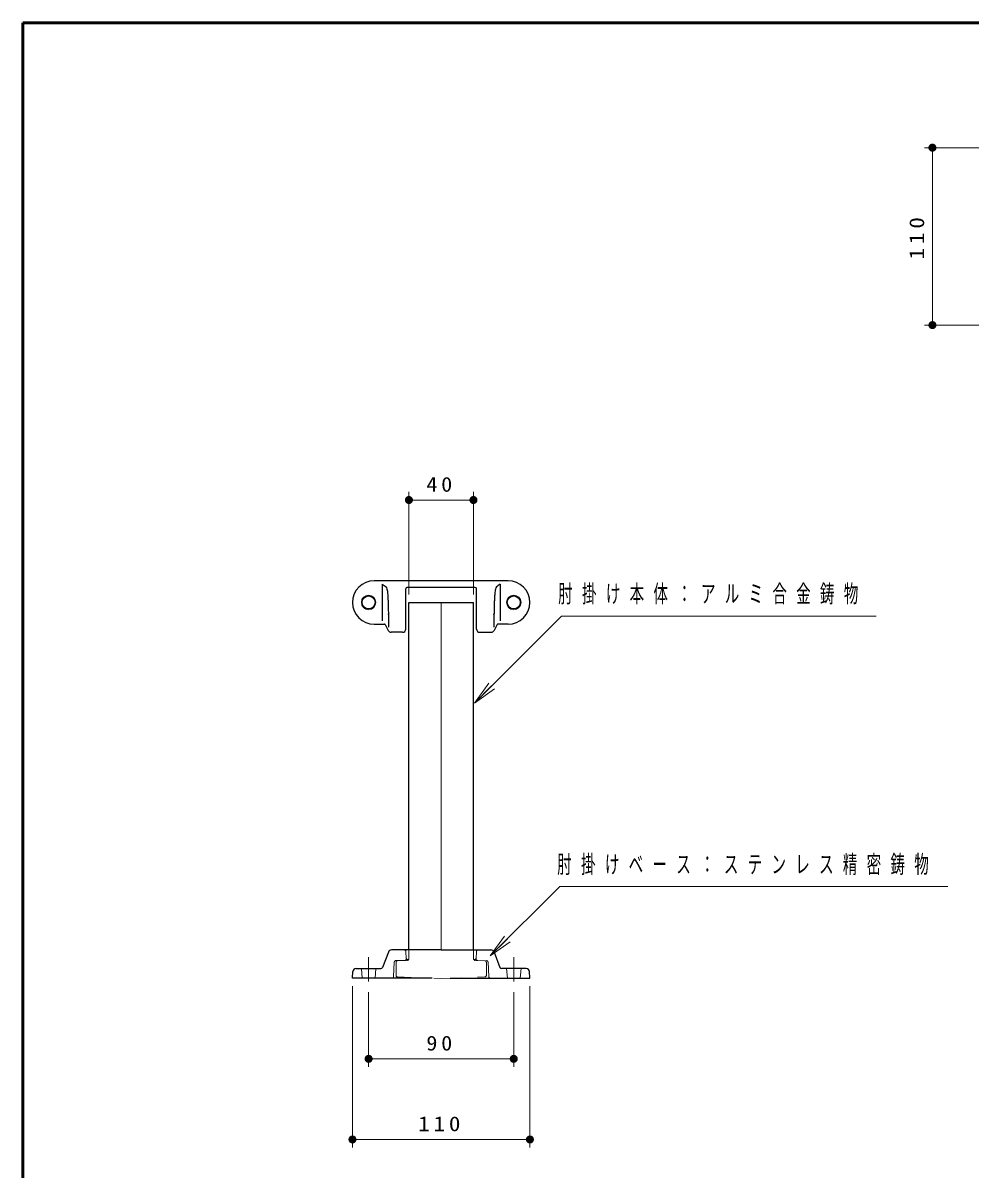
# Model space of a CAD drawing. Units: millimetres on the paper, scale 1:5. Extents: x -385 to 0, y 0 to 267.
# Drawn here: x -385 to -267.5, y 124.9 to 267 of the extents above; entities that cross this region are included whole.
import ezdxf

# ---------------------------------------------------------------- set-up
doc = ezdxf.new("R2010")
doc.units = ezdxf.units.MM
for name, pattern in [('USER1', [4.5, 2.5, -2]), ('USER2', [6, 3, -1, 1, -1]), ('USER3', [8, 3, -1, 1, -1, 1, -1])]:
    doc.linetypes.add(name, pattern=pattern)
doc.layers.add('1_5', color=3, linetype='USER3', lineweight=13)
doc.layers.add('図面枠', color=7, linetype='Continuous', lineweight=13)
doc.styles.add('ＭＳ ゴシック', font='')
doc.styles.get('ＭＳ ゴシック').set_extended_font_data('MS Gothic')

# ---------------------------------------------------------------- blocks, each defined once
blk = doc.blocks.new('filled_dot')
at = {"color": 0, "linetype": 'Continuous', "lineweight": -2, "const_width": 1.25}
blk.add_lwpolyline([(-0.625, 0, 1), (0.625, 0, 1)], format="xyb", close=True, dxfattribs=at)

msp = doc.modelspace()

# ---------------------------------------------------------------- linework, layer by layer
at = {"layer": '1_5', "color": 7, "linetype": 'Continuous'}
for p, q in [((-235.958, 251.529), (-273.218, 251.529)), ((-272.218, 229.529), (-272.218, 251.529)), ((-235.958, 229.529), (-273.218, 229.529)), ((-337.134, 196.133), (-337.134, 208.836)), ((-337.134, 207.836), (-329.134, 207.836)), ((-329.134, 196.133), (-329.134, 208.836)), ((-333.134, 152.04), (-333.134, 195.133)), ((-329.004, 182.658), (-327.236, 185.133)), ((-329.004, 182.658), (-326.882, 184.779)), ((-326.529, 184.425), (-329.004, 182.658)), ((-327.047, 151.294), (-325.279, 153.769)), ((-327.047, 151.294), (-324.925, 153.415)), ((-324.572, 153.061), (-327.047, 151.294)), ((-344.134, 147.54), (-344.134, 127.54)), ((-342.134, 146.815), (-342.134, 137.54)), ((-324.134, 146.815), (-324.134, 137.54)), ((-322.134, 147.54), (-322.134, 127.54)), ((-324.134, 138.54), (-342.134, 138.54)), ((-322.134, 128.54), (-344.134, 128.54))]:
    msp.add_line(p, q, dxfattribs=at)
at = {"layer": '1_5', "color": 7, "linetype": 'Continuous', "lineweight": 25}
for p, q in [((-324.834, 197.836), (-341.434, 197.836)), ((-340.462, 197.389), (-340.462, 192.84)), ((-337.518, 191.836), (-337.518, 196.805)), ((-328.951, 197.005), (-337.318, 197.005)), ((-328.751, 191.836), (-328.751, 196.805)), ((-325.807, 197.389), (-325.807, 192.84)), ((-337.134, 195.133), (-329.134, 195.133)), ((-337.134, 152.04), (-337.134, 195.133)), ((-329.134, 152.04), (-329.134, 195.133)), ((-339.677, 193.736), (-339.677, 192.067)), ((-326.591, 193.736), (-326.591, 192.067)), ((-341.434, 192.436), (-340.176, 192.436)), ((-340.087, 192.382), (-339.699, 191.649)), ((-326.181, 192.382), (-326.569, 191.649)), ((-324.834, 192.436), (-326.093, 192.436)), ((-337.918, 191.436), (-339.346, 191.436)), ((-328.351, 191.436), (-326.923, 191.436)), ((-339.685, 151.782), (-340.411, 149.869)), ((-333.134, 152.04), (-339.311, 152.04)), ((-333.134, 152.04), (-326.958, 152.04)), ((-326.584, 151.782), (-325.857, 149.869)), ((-344.134, 148.54), (-344.091, 149.361)), ((-343.692, 149.74), (-340.598, 149.74)), ((-322.577, 149.74), (-325.67, 149.74)), ((-322.134, 148.54), (-322.177, 149.361)), ((-334.25, 148.54), (-344.134, 148.54)), ((-332.018, 148.54), (-322.134, 148.54))]:
    msp.add_line(p, q, dxfattribs=at)
at = {"layer": '1_5', "color": 7, "linetype": 'USER2'}
for p, q in [((-342.134, 151.131), (-342.134, 147.815)), ((-324.134, 151.131), (-324.134, 147.815))]:
    msp.add_line(p, q, dxfattribs=at)
at = {"layer": '1_5', "color": 7, "linetype": 'USER1'}
for p, q in [((-338.744, 150.74), (-337.66, 150.74)), ((-338.541, 150.707), (-337.327, 150.75)), ((-337.46, 150.95), (-337.508, 151.85)), ((-337.161, 150.851), (-337.265, 150.851)), ((-337.134, 150.875), (-337.134, 152.04)), ((-329.134, 150.875), (-329.134, 152.04)), ((-329.108, 150.851), (-329.003, 150.851)), ((-327.727, 150.707), (-328.941, 150.75)), ((-328.808, 150.95), (-328.761, 151.85)), ((-342.929, 148.54), (-343.034, 149.74)), ((-341.339, 148.54), (-341.234, 149.74)), ((-339.039, 148.729), (-338.944, 150.55)), ((-338.734, 148.893), (-338.734, 150.507)), ((-327.534, 148.893), (-327.534, 150.507)), ((-327.229, 148.729), (-327.324, 150.55)), ((-324.929, 148.54), (-325.034, 149.74)), ((-323.339, 148.54), (-323.234, 149.74)), ((-338.541, 148.693), (-333.134, 148.5)), ((-333.134, 148.5), (-327.727, 148.693))]:
    msp.add_line(p, q, dxfattribs=at)
at = {"layer": '1_5', "color": 7, "linetype": 'Continuous'}
for points in [[(-329.004, 182.658), (-318.207, 193.454), (-279.207, 193.454)], [(-327.047, 151.294), (-318.44, 159.901), (-270.325, 159.901)]]:
    msp.add_lwpolyline(points, dxfattribs=at)
for centre in [(-342.134, 195.136), (-324.134, 195.136)]:
    msp.add_circle(centre, 0.9, dxfattribs=at)
at = {"layer": '1_5', "color": 7, "linetype": 'Continuous', "lineweight": 25}
for centre in [(-342.134, 195.136), (-324.134, 195.136)]:
    msp.add_circle(centre, 0.8, dxfattribs=at)
for centre, radius, start, end in [((-341.434, 195.136), 2.7, 90, 270), ((-324.834, 195.136), 2.7, 270, 90), ((-337.318, 196.805), 0.2, 90, 180.00001), ((-328.951, 196.805), 0.2, 360, 90), ((-340.176, 192.336), 0.1, 27.86749, 90), ((-326.093, 192.336), 0.1, 90, 152.13251), ((-339.346, 191.836), 0.4, 207.86749, 270), ((-337.918, 191.836), 0.4, 270, 0), ((-328.351, 191.836), 0.4, 180, 270), ((-326.923, 191.836), 0.4, 270, 332.13251), ((-339.311, 151.64), 0.4, 90, 159.20314), ((-326.958, 151.64), 0.4, 20.79686, 90), ((-343.692, 149.34), 0.4, 90, 177), ((-340.598, 149.94), 0.2, 270, 339.20314), ((-325.67, 149.94), 0.2, 200.79686, 270), ((-322.577, 149.34), 0.4, 3, 90)]:
    msp.add_arc(centre, radius, start, end, dxfattribs=at)
at = {"layer": '1_5', "color": 7, "linetype": 'USER1'}
for centre, start, end in [((-338.744, 150.54), 90, 177), ((-338.534, 150.507), 92.04541, 180), ((-337.707, 151.84), 3, 90), ((-337.66, 150.94), 270, 3), ((-337.265, 151.051), 183, 270), ((-337.334, 150.95), 272.04541, 0), ((-328.934, 150.95), 180, 267.95459), ((-329.003, 151.051), 270, 357), ((-328.608, 150.94), 177, 270), ((-328.561, 151.84), 90, 177), ((-327.734, 150.507), 0, 87.95459), ((-327.734, 150.507), 0, 87.95459), ((-327.524, 150.54), 3, 90), ((-339.239, 148.74), 270, 357), ((-338.534, 148.893), 180, 267.95459), ((-327.734, 148.893), 272.04541, 0), ((-327.029, 148.74), 183, 270)]:
    msp.add_arc(centre, 0.2, start, end, dxfattribs=at)
at = {"layer": '1_5', "color": 7, "linetype": 'Continuous', "lineweight": 25}
for points in [[(-340.462, 197.389), (-340.374, 197.348), (-340.287, 197.307), (-340.21, 197.251), (-340.133, 197.196), (-340.058, 197.131), (-340.001, 197.056), (-339.944, 196.981), (-339.901, 196.892), (-339.869, 196.803), (-339.837, 196.714), (-339.823, 196.617), (-339.808, 196.522), (-339.793, 196.428), (-339.786, 196.332), (-339.778, 196.237), (-339.77, 196.141), (-339.764, 196.046), (-339.758, 195.95), (-339.752, 195.855), (-339.747, 195.759), (-339.742, 195.663), (-339.737, 195.568), (-339.733, 195.472), (-339.729, 195.376), (-339.725, 195.281), (-339.721, 195.185), (-339.718, 195.089), (-339.714, 194.994), (-339.711, 194.898), (-339.708, 194.802), (-339.705, 194.707), (-339.703, 194.611), (-339.7, 194.515), (-339.698, 194.42), (-339.695, 194.324), (-339.693, 194.228), (-339.691, 194.132), (-339.689, 194.037), (-339.687, 193.941), (-339.685, 193.845), (-339.683, 193.688), (-339.681, 193.654), (-339.679, 193.619), (-339.678, 193.678), (-339.677, 193.736)], [(-325.807, 197.389), (-325.894, 197.348), (-325.981, 197.307), (-326.058, 197.251), (-326.135, 197.196), (-326.21, 197.131), (-326.267, 197.056), (-326.324, 196.981), (-326.367, 196.892), (-326.399, 196.803), (-326.432, 196.714), (-326.445, 196.617), (-326.46, 196.522), (-326.476, 196.428), (-326.482, 196.332), (-326.49, 196.237), (-326.499, 196.141), (-326.504, 196.046), (-326.51, 195.95), (-326.516, 195.855), (-326.522, 195.759), (-326.526, 195.663), (-326.531, 195.568), (-326.535, 195.472), (-326.539, 195.376), (-326.544, 195.281), (-326.547, 195.185), (-326.551, 195.089), (-326.554, 194.994), (-326.557, 194.898), (-326.56, 194.802), (-326.563, 194.707), (-326.566, 194.611), (-326.568, 194.515), (-326.571, 194.42), (-326.573, 194.324), (-326.575, 194.228), (-326.577, 194.132), (-326.58, 194.037), (-326.582, 193.941), (-326.583, 193.845), (-326.586, 193.688), (-326.587, 193.654), (-326.589, 193.619), (-326.59, 193.678), (-326.591, 193.736)]]:
    msp.add_open_spline(points, degree=3, knots=[0, 0, 0, 0, 1, 1, 1, 2, 2, 2, 3, 3, 3, 4, 4, 4, 5, 5, 5, 6, 6, 6, 7, 7, 7, 8, 8, 8, 9, 9, 9, 10, 10, 10, 11, 11, 11, 12, 12, 12, 13, 13, 13, 14, 14, 14, 15, 15, 15, 15], dxfattribs=at)
at = {"layer": '図面枠', "lineweight": 50}
for p, q in [((-385, 267), (-385, 0)), ((0, 267), (-385, 267))]:
    msp.add_line(p, q, dxfattribs=at)

# ---------------------------------------------------------------- block references
at = {"layer": '1_5', "color": 7, "xscale": 0.4, "yscale": 0.4}
for p, rotation in [((-272.218, 251.529), 270), ((-272.218, 229.529), 90), ((-329.134, 207.836), 180), ((-324.134, 138.54), 180), ((-322.134, 128.54), 180)]:
    msp.add_blockref('filled_dot', p, dxfattribs=dict(at, rotation=rotation))
for p in [(-337.134, 207.836), (-342.134, 138.54), (-344.134, 128.54)]:
    msp.add_blockref('filled_dot', p, dxfattribs=at)

# ---------------------------------------------------------------- texts
at = {"layer": '1_5', "color": 7, "insert": (-273.218, 240.529), "char_height": 1.833, "attachment_point": 8, "rotation": 90, "style": 'ＭＳ ゴシック'}
msp.add_mtext('\\T1.33;\\W1.15;110', dxfattribs=at)
at = {"layer": '1_5', "color": 7, "style": 'ＭＳ ゴシック'}
for s, insert, char_height, attachment_point in [('\\T1.34;\\W1.1;40', (-333.134, 208.836), 1.833, 8), ('\\T1.64;\\W0.6;肘掛け本体：アルミ合金鋳物', (-318.624, 196.104), 2.199, 4), ('\\T1.64;\\W0.6;肘掛けベース：ステンレス精密鋳物', (-318.741, 162.551), 2.199, 4), ('\\T1.34;\\W1.1;90', (-333.134, 139.54), 1.833, 8), ('\\T1.33;\\W1.15;110', (-333.134, 129.54), 1.833, 8)]:
    msp.add_mtext(s, dxfattribs=dict(at, insert=insert, char_height=char_height, attachment_point=attachment_point))

doc.saveas('drawing.dxf')
